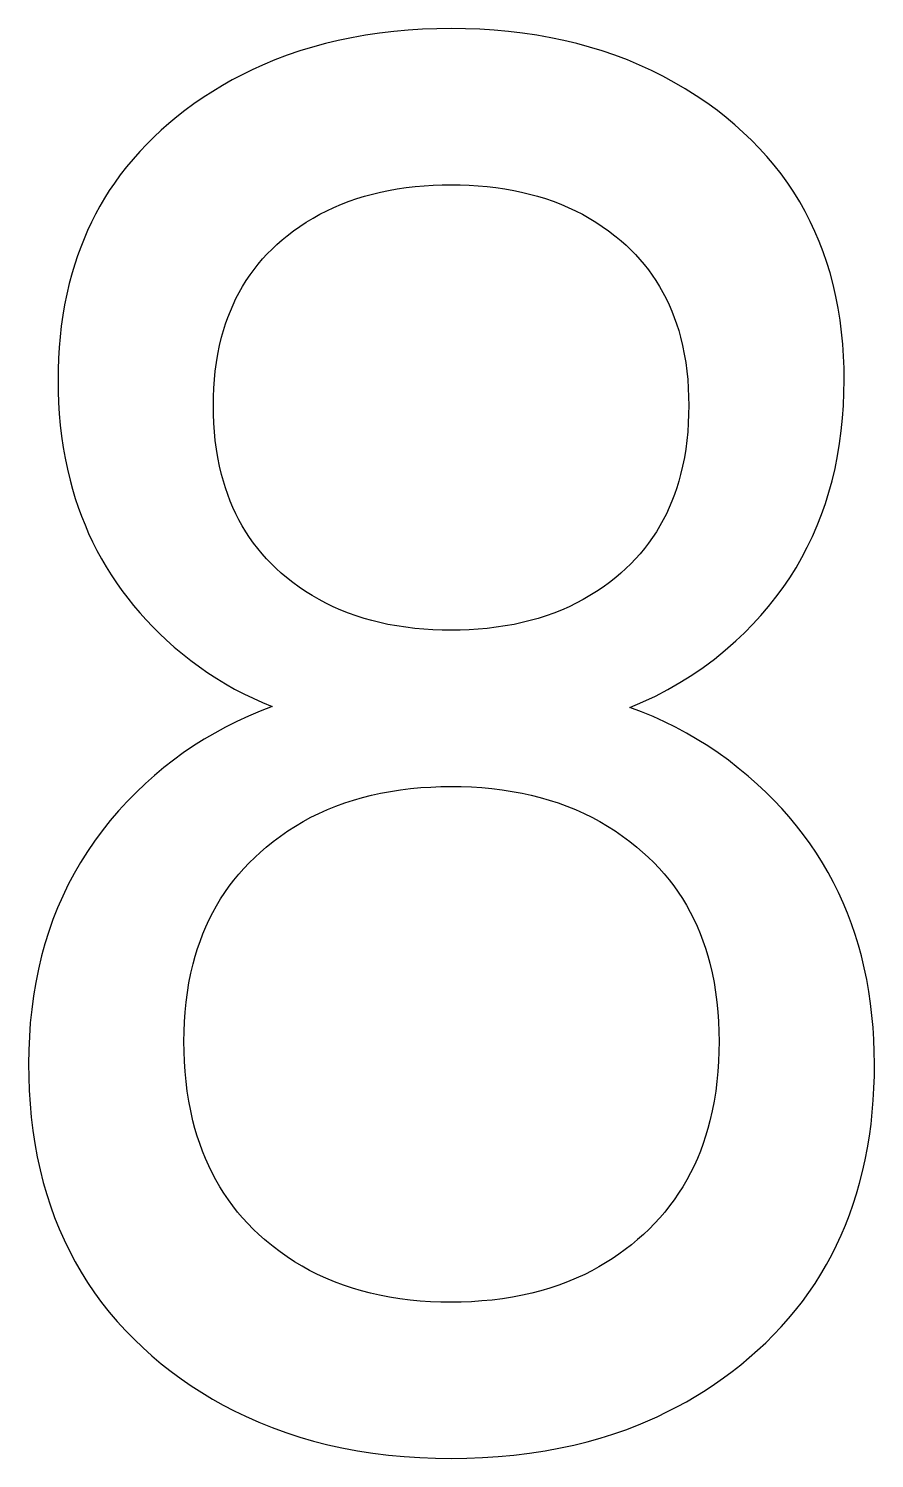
# Model space of a CAD drawing. Extents: x 10 to 952, y 6 to 232.
# Drawn here: x 709.942 to 710.705, y 149.426 to 150.715 of the extents above; entities that cross this region are included whole.
import ezdxf

# ---------------------------------------------------------------- set-up
doc = ezdxf.new("R2010")
doc.units = 0
doc.header["$LTSCALE"] = 5
doc.header["$MEASUREMENT"] = 0
doc.layers.get('0').update_dxf_attribs({"linetype": 'CONTINUOUS'})

msp = doc.modelspace()

# ---------------------------------------------------------------- linework, layer by layer
at = {"color": 7, "linetype": 'Continuous'}
for p, q in [((710.2215, 150.7042), (710.2099, 150.7014)), ((710.2333, 150.7066), (710.2215, 150.7042)), ((710.246, 150.7089), (710.2333, 150.7066)), ((710.2587, 150.7108), (710.246, 150.7089)), ((710.2716, 150.7123), (710.2587, 150.7108)), ((710.2844, 150.7134), (710.2716, 150.7123)), ((710.2973, 150.7142), (710.2844, 150.7134)), ((710.3103, 150.7147), (710.2973, 150.7142)), ((710.3232, 150.7149), (710.3103, 150.7147)), ((710.3361, 150.7147), (710.3232, 150.7149)), ((710.349, 150.7142), (710.3361, 150.7147)), ((710.3619, 150.7134), (710.349, 150.7142)), ((710.3748, 150.7123), (710.3619, 150.7134)), ((710.3876, 150.7108), (710.3748, 150.7123)), ((710.4004, 150.7089), (710.3876, 150.7108)), ((710.4131, 150.7066), (710.4004, 150.7089)), ((710.4248, 150.7042), (710.4131, 150.7066)), ((710.4365, 150.7014), (710.4248, 150.7042)), ((710.1755, 150.6908), (710.1643, 150.6866)), ((710.1868, 150.6947), (710.1755, 150.6908)), ((710.1983, 150.6982), (710.1868, 150.6947)), ((710.2099, 150.7014), (710.1983, 150.6982)), ((710.448, 150.6982), (710.4365, 150.7014)), ((710.4595, 150.6947), (710.448, 150.6982)), ((710.4708, 150.6908), (710.4595, 150.6947)), ((710.4821, 150.6866), (710.4708, 150.6908)), ((710.1533, 150.682), (710.144, 150.6778)), ((710.1643, 150.6866), (710.1533, 150.682)), ((710.4931, 150.682), (710.4821, 150.6866)), ((710.5037, 150.6772), (710.4931, 150.682)), ((710.1259, 150.6686), (710.117, 150.6635)), ((710.1349, 150.6733), (710.1259, 150.6686)), ((710.144, 150.6778), (710.1349, 150.6733)), ((710.5141, 150.672), (710.5037, 150.6772)), ((710.5243, 150.6664), (710.5141, 150.672)), ((710.5343, 150.6606), (710.5243, 150.6664)), ((710.0998, 150.6527), (710.0914, 150.647)), ((710.1083, 150.6583), (710.0998, 150.6527)), ((710.117, 150.6635), (710.1083, 150.6583)), ((710.5442, 150.6543), (710.5343, 150.6606)), ((710.5538, 150.6478), (710.5442, 150.6543)), ((710.0832, 150.6409), (710.076, 150.6353)), ((710.0914, 150.647), (710.0832, 150.6409)), ((710.5632, 150.6409), (710.5538, 150.6478)), ((710.5712, 150.6346), (710.5632, 150.6409)), ((710.0689, 150.6294), (710.062, 150.6234)), ((710.076, 150.6353), (710.0689, 150.6294)), ((710.579, 150.6281), (710.5712, 150.6346)), ((710.5866, 150.6213), (710.579, 150.6281)), ((710.0553, 150.6171), (710.0488, 150.6107)), ((710.062, 150.6234), (710.0553, 150.6171)), ((710.5939, 150.6143), (710.5866, 150.6213)), ((710.601, 150.607), (710.5939, 150.6143)), ((710.0425, 150.6041), (710.0365, 150.5972)), ((710.0488, 150.6107), (710.0425, 150.6041)), ((710.6079, 150.5995), (710.601, 150.607)), ((710.0306, 150.5902), (710.025, 150.583)), ((710.0365, 150.5972), (710.0306, 150.5902)), ((710.6145, 150.5918), (710.6079, 150.5995)), ((710.6207, 150.5838), (710.6145, 150.5918)), ((710.0197, 150.5756), (710.0151, 150.5688)), ((710.025, 150.583), (710.0197, 150.5756)), ((710.6267, 150.5756), (710.6207, 150.5838)), ((710.6322, 150.5673), (710.6267, 150.5756)), ((710.0151, 150.5688), (710.0108, 150.5619)), ((710.2382, 150.5616), (710.2452, 150.5637)), ((710.2452, 150.5637), (710.2523, 150.5657)), ((710.2523, 150.5657), (710.2595, 150.5674)), ((710.2595, 150.5674), (710.2667, 150.5689)), ((710.2667, 150.5689), (710.2747, 150.5703)), ((710.2747, 150.5703), (710.2827, 150.5715)), ((710.2827, 150.5715), (710.2908, 150.5724)), ((710.2908, 150.5724), (710.2989, 150.5731)), ((710.2989, 150.5731), (710.307, 150.5736)), ((710.307, 150.5736), (710.3151, 150.5739)), ((710.3151, 150.5739), (710.3232, 150.574)), ((710.3232, 150.574), (710.3313, 150.5739)), ((710.3313, 150.5739), (710.3394, 150.5736)), ((710.3394, 150.5736), (710.3475, 150.5731)), ((710.3475, 150.5731), (710.3556, 150.5724)), ((710.3556, 150.5724), (710.3636, 150.5715)), ((710.3636, 150.5715), (710.3716, 150.5703)), ((710.3716, 150.5703), (710.3796, 150.5689)), ((710.3796, 150.5689), (710.3868, 150.5674)), ((710.3868, 150.5674), (710.394, 150.5657)), ((710.394, 150.5657), (710.4011, 150.5637)), ((710.4011, 150.5637), (710.4082, 150.5616)), ((710.6374, 150.5587), (710.6322, 150.5673)), ((710.0067, 150.5548), (710.0028, 150.5476)), ((710.0108, 150.5619), (710.0067, 150.5548)), ((710.2049, 150.5475), (710.2112, 150.5507)), ((710.2112, 150.5507), (710.2175, 150.5537)), ((710.2175, 150.5537), (710.2243, 150.5565)), ((710.2243, 150.5565), (710.2312, 150.5592)), ((710.2312, 150.5592), (710.2382, 150.5616)), ((710.4082, 150.5616), (710.4152, 150.5592)), ((710.4152, 150.5592), (710.422, 150.5565)), ((710.422, 150.5565), (710.4288, 150.5537)), ((710.4288, 150.5537), (710.4352, 150.5507)), ((710.4352, 150.5507), (710.4415, 150.5475)), ((710.6423, 150.55), (710.6374, 150.5587)), ((710.6469, 150.5411), (710.6423, 150.55)), ((709.9991, 150.5403), (709.9956, 150.5329)), ((710.0028, 150.5476), (709.9991, 150.5403)), ((710.1811, 150.5325), (710.1869, 150.5366)), ((710.1869, 150.5366), (710.1927, 150.5404)), ((710.1927, 150.5404), (710.1988, 150.5441)), ((710.1988, 150.5441), (710.2049, 150.5475)), ((710.4415, 150.5475), (710.4476, 150.5441)), ((710.4476, 150.5441), (710.4536, 150.5404)), ((710.4536, 150.5404), (710.4595, 150.5366)), ((710.4595, 150.5366), (710.4652, 150.5325)), ((710.6511, 150.5321), (710.6469, 150.5411)), ((709.9924, 150.5254), (709.9893, 150.5178)), ((709.9956, 150.5329), (709.9924, 150.5254)), ((710.1662, 150.5203), (710.1708, 150.5243)), ((710.1708, 150.5243), (710.1755, 150.5282)), ((710.1755, 150.5282), (710.1811, 150.5325)), ((710.4652, 150.5325), (710.4708, 150.5282)), ((710.4708, 150.5282), (710.4719, 150.5273)), ((710.4719, 150.5273), (710.4765, 150.5235)), ((710.4765, 150.5235), (710.4809, 150.5195)), ((710.655, 150.5229), (710.6511, 150.5321)), ((709.9893, 150.5178), (709.9865, 150.5101)), ((710.1533, 150.5072), (710.1575, 150.5117)), ((710.1575, 150.5117), (710.1618, 150.5161)), ((710.1618, 150.5161), (710.1662, 150.5203)), ((710.4809, 150.5195), (710.4853, 150.5154)), ((710.4853, 150.5154), (710.4894, 150.5111)), ((710.4894, 150.5111), (710.4934, 150.5067)), ((710.6586, 150.5136), (710.655, 150.5229)), ((710.6619, 150.5041), (710.6586, 150.5136)), ((709.9839, 150.5024), (709.9816, 150.4946)), ((709.9865, 150.5101), (709.9839, 150.5024)), ((710.142, 150.4928), (710.1456, 150.4977)), ((710.1456, 150.4977), (710.1494, 150.5025)), ((710.1494, 150.5025), (710.1533, 150.5072)), ((710.4934, 150.5067), (710.4973, 150.5021)), ((710.4973, 150.5021), (710.501, 150.4975)), ((710.6648, 150.4946), (710.6619, 150.5041)), ((709.979, 150.4851), (709.9768, 150.4756)), ((709.9816, 150.4946), (709.979, 150.4851)), ((710.1353, 150.4825), (710.1385, 150.4877)), ((710.1385, 150.4877), (710.142, 150.4928)), ((710.501, 150.4975), (710.5045, 150.4927)), ((710.5045, 150.4927), (710.5078, 150.4877)), ((710.5078, 150.4877), (710.5111, 150.4825)), ((710.6676, 150.4841), (710.6648, 150.4946)), ((709.9768, 150.4756), (709.9748, 150.466)), ((710.1293, 150.4715), (710.1322, 150.4771)), ((710.1322, 150.4771), (710.1353, 150.4825)), ((710.5111, 150.4825), (710.5142, 150.4771)), ((710.5142, 150.4771), (710.517, 150.4715)), ((710.67, 150.4735), (710.6676, 150.4841)), ((710.6721, 150.4628), (710.67, 150.4735)), ((709.9748, 150.466), (709.9732, 150.4564)), ((710.1219, 150.4544), (710.1242, 150.4602)), ((710.1242, 150.4602), (710.1267, 150.4659)), ((710.1267, 150.4659), (710.1293, 150.4715)), ((710.517, 150.4715), (710.5197, 150.4659)), ((710.5197, 150.4659), (710.5222, 150.4602)), ((710.5222, 150.4602), (710.5244, 150.4544)), ((710.6738, 150.4521), (710.6721, 150.4628)), ((709.9718, 150.4467), (709.9707, 150.437)), ((709.9732, 150.4564), (709.9718, 150.4467)), ((710.118, 150.4426), (710.1199, 150.4486)), ((710.1199, 150.4486), (710.1219, 150.4544)), ((710.5244, 150.4544), (710.5265, 150.4486)), ((710.5265, 150.4486), (710.5284, 150.4426)), ((710.6752, 150.4413), (710.6738, 150.4521)), ((709.9707, 150.437), (709.9699, 150.4273)), ((710.1145, 150.4291), (710.1163, 150.4367)), ((710.1163, 150.4367), (710.118, 150.4426)), ((710.5284, 150.4426), (710.53, 150.4367)), ((710.53, 150.4367), (710.5319, 150.4291)), ((710.6762, 150.4305), (710.6752, 150.4413)), ((709.9699, 150.4273), (709.9693, 150.4175)), ((710.1117, 150.4138), (710.1129, 150.4215)), ((710.1129, 150.4215), (710.1145, 150.4291)), ((710.5319, 150.4291), (710.5334, 150.4215)), ((710.5334, 150.4215), (710.5347, 150.4138)), ((710.6769, 150.4197), (710.6762, 150.4305)), ((709.969, 150.4077), (709.9689, 150.3979)), ((709.9693, 150.4175), (709.969, 150.4077)), ((710.1106, 150.4061), (710.1117, 150.4138)), ((710.5347, 150.4138), (710.5357, 150.4061)), ((710.6774, 150.4088), (710.6769, 150.4197)), ((710.6775, 150.3979), (710.6774, 150.4088)), ((709.9689, 150.3979), (709.969, 150.3878)), ((710.1093, 150.3906), (710.1099, 150.3984)), ((710.1099, 150.3984), (710.1106, 150.4061)), ((710.5357, 150.4061), (710.5365, 150.3984)), ((710.5365, 150.3984), (710.537, 150.3906)), ((710.6773, 150.3865), (710.6775, 150.3979)), ((709.969, 150.3878), (709.9694, 150.3777)), ((710.1089, 150.375), (710.109, 150.3828)), ((710.109, 150.3828), (710.1093, 150.3906)), ((710.537, 150.3906), (710.5373, 150.3828)), ((710.5373, 150.3828), (710.5374, 150.375)), ((710.6769, 150.375), (710.6773, 150.3865)), ((709.9694, 150.3777), (709.97, 150.3676)), ((710.109, 150.3672), (710.1089, 150.375)), ((710.5374, 150.375), (710.5373, 150.3672)), ((710.6761, 150.3636), (710.6769, 150.375)), ((709.97, 150.3676), (709.9709, 150.3575)), ((709.9709, 150.3575), (709.9721, 150.3474)), ((710.1093, 150.3593), (710.109, 150.3672)), ((710.1098, 150.3515), (710.1093, 150.3593)), ((710.537, 150.3593), (710.5365, 150.3515)), ((710.5373, 150.3672), (710.537, 150.3593)), ((710.6749, 150.3522), (710.6761, 150.3636)), ((709.9721, 150.3474), (709.9735, 150.3374)), ((710.1106, 150.3437), (710.1098, 150.3515)), ((710.1116, 150.3359), (710.1106, 150.3437)), ((710.5358, 150.3437), (710.5347, 150.3359)), ((710.5365, 150.3515), (710.5358, 150.3437)), ((710.6734, 150.3409), (710.6749, 150.3522)), ((709.9735, 150.3374), (709.9753, 150.3275)), ((710.1129, 150.3282), (710.1116, 150.3359)), ((710.5347, 150.3359), (710.5335, 150.3282)), ((710.6716, 150.3296), (710.6734, 150.3409)), ((709.9753, 150.3275), (709.9773, 150.3176)), ((709.9773, 150.3176), (709.9797, 150.3077)), ((710.1144, 150.3205), (710.1129, 150.3282)), ((710.1162, 150.3128), (710.1144, 150.3205)), ((710.5319, 150.3205), (710.5301, 150.3128)), ((710.5335, 150.3282), (710.5319, 150.3205)), ((710.6667, 150.3073), (710.6693, 150.3184)), ((710.6693, 150.3184), (710.6716, 150.3296)), ((709.9797, 150.3077), (709.9819, 150.2996)), ((710.1179, 150.3068), (710.1162, 150.3128)), ((710.1197, 150.3008), (710.1179, 150.3068)), ((710.5285, 150.3068), (710.5266, 150.3008)), ((710.5301, 150.3128), (710.5285, 150.3068)), ((710.6638, 150.297), (710.6667, 150.3073)), ((709.9819, 150.2996), (709.9844, 150.2914)), ((709.9844, 150.2914), (709.9871, 150.2834)), ((710.1218, 150.2949), (710.1197, 150.3008)), ((710.124, 150.289), (710.1218, 150.2949)), ((710.5246, 150.2949), (710.5223, 150.289)), ((710.5266, 150.3008), (710.5246, 150.2949)), ((710.6606, 150.2869), (710.6638, 150.297)), ((709.9871, 150.2834), (709.99, 150.2754)), ((710.1265, 150.2833), (710.124, 150.289)), ((710.1291, 150.2776), (710.1265, 150.2833)), ((710.5199, 150.2833), (710.5173, 150.2776)), ((710.5223, 150.289), (710.5199, 150.2833)), ((710.6571, 150.2768), (710.6606, 150.2869)), ((709.99, 150.2754), (709.9932, 150.2675)), ((709.9932, 150.2675), (709.9965, 150.2597)), ((710.1319, 150.272), (710.1291, 150.2776)), ((710.135, 150.2665), (710.1319, 150.272)), ((710.1382, 150.2612), (710.135, 150.2665)), ((710.5114, 150.2665), (710.5082, 150.2612)), ((710.5144, 150.272), (710.5114, 150.2665)), ((710.5173, 150.2776), (710.5144, 150.272)), ((710.6489, 150.2571), (710.6532, 150.2669)), ((710.6532, 150.2669), (710.6571, 150.2768)), ((709.9965, 150.2597), (710.0001, 150.2521)), ((710.1416, 150.2561), (710.1382, 150.2612)), ((710.1451, 150.2511), (710.1416, 150.2561)), ((710.5048, 150.2561), (710.5012, 150.2511)), ((710.5082, 150.2612), (710.5048, 150.2561)), ((710.6443, 150.2475), (710.6489, 150.2571)), ((710.0001, 150.2521), (710.0039, 150.2445)), ((710.0039, 150.2445), (710.008, 150.237)), ((710.1489, 150.2462), (710.1451, 150.2511)), ((710.1528, 150.2415), (710.1489, 150.2462)), ((710.1569, 150.2369), (710.1528, 150.2415)), ((710.4935, 150.2415), (710.4894, 150.2369)), ((710.4975, 150.2462), (710.4935, 150.2415)), ((710.5012, 150.2511), (710.4975, 150.2462)), ((710.6394, 150.2381), (710.6443, 150.2475)), ((710.008, 150.237), (710.0123, 150.2297)), ((710.0123, 150.2297), (710.0168, 150.2224)), ((710.1612, 150.2325), (710.1569, 150.2369)), ((710.1656, 150.2282), (710.1612, 150.2325)), ((710.1701, 150.2241), (710.1656, 150.2282)), ((710.4808, 150.2282), (710.4762, 150.2241)), ((710.4852, 150.2325), (710.4808, 150.2282)), ((710.4894, 150.2369), (710.4852, 150.2325)), ((710.6284, 150.2198), (710.6341, 150.2289)), ((710.6341, 150.2289), (710.6394, 150.2381)), ((710.0168, 150.2224), (710.0215, 150.2153)), ((710.0215, 150.2153), (710.0265, 150.2083)), ((710.1748, 150.2201), (710.1701, 150.2241)), ((710.1804, 150.2157), (710.1748, 150.2201)), ((710.1861, 150.2115), (710.1804, 150.2157)), ((710.466, 150.2157), (710.4603, 150.2115)), ((710.4716, 150.2201), (710.466, 150.2157)), ((710.4762, 150.2241), (710.4716, 150.2201)), ((710.6224, 150.211), (710.6284, 150.2198)), ((710.0265, 150.2083), (710.0317, 150.2015)), ((710.0317, 150.2015), (710.037, 150.1948)), ((710.192, 150.2075), (710.1861, 150.2115)), ((710.198, 150.2037), (710.192, 150.2075)), ((710.2042, 150.2001), (710.198, 150.2037)), ((710.4483, 150.2037), (710.4422, 150.2001)), ((710.4544, 150.2075), (710.4483, 150.2037)), ((710.4603, 150.2115), (710.4544, 150.2075)), ((710.6093, 150.1939), (710.616, 150.2023)), ((710.616, 150.2023), (710.6224, 150.211)), ((710.037, 150.1948), (710.0426, 150.1883)), ((710.0426, 150.1883), (710.0483, 150.1819)), ((710.2104, 150.1968), (710.2042, 150.2001)), ((710.2168, 150.1937), (710.2104, 150.1968)), ((710.2237, 150.1907), (710.2168, 150.1937)), ((710.2306, 150.188), (710.2237, 150.1907)), ((710.4227, 150.1907), (710.4158, 150.188)), ((710.4295, 150.1937), (710.4227, 150.1907)), ((710.4359, 150.1968), (710.4295, 150.1937)), ((710.4422, 150.2001), (710.4359, 150.1968)), ((710.6024, 150.1858), (710.6093, 150.1939)), ((710.0483, 150.1819), (710.0542, 150.1757)), ((710.0542, 150.1757), (710.0603, 150.1696)), ((710.2376, 150.1855), (710.2306, 150.188)), ((710.2447, 150.1832), (710.2376, 150.1855)), ((710.2518, 150.1812), (710.2447, 150.1832)), ((710.259, 150.1794), (710.2518, 150.1812)), ((710.2663, 150.1778), (710.259, 150.1794)), ((710.2744, 150.1764), (710.2663, 150.1778)), ((710.2824, 150.1752), (710.2744, 150.1764)), ((710.372, 150.1764), (710.3639, 150.1752)), ((710.38, 150.1778), (710.372, 150.1764)), ((710.3873, 150.1794), (710.38, 150.1778)), ((710.3945, 150.1812), (710.3873, 150.1794)), ((710.4017, 150.1832), (710.3945, 150.1812)), ((710.4088, 150.1855), (710.4017, 150.1832)), ((710.4158, 150.188), (710.4088, 150.1855)), ((710.5876, 150.1702), (710.5951, 150.1779)), ((710.5951, 150.1779), (710.6024, 150.1858)), ((710.0603, 150.1696), (710.0665, 150.1638)), ((710.0665, 150.1638), (710.0737, 150.1574)), ((710.2905, 150.1742), (710.2824, 150.1752)), ((710.2987, 150.1735), (710.2905, 150.1742)), ((710.3068, 150.173), (710.2987, 150.1735)), ((710.315, 150.1727), (710.3068, 150.173)), ((710.3232, 150.1726), (710.315, 150.1727)), ((710.3314, 150.1727), (710.3232, 150.1726)), ((710.3395, 150.173), (710.3314, 150.1727)), ((710.3477, 150.1735), (710.3395, 150.173)), ((710.3558, 150.1742), (710.3477, 150.1735)), ((710.3639, 150.1752), (710.3558, 150.1742)), ((710.5703, 150.1545), (710.5798, 150.1629)), ((710.5798, 150.1629), (710.5876, 150.1702)), ((710.0737, 150.1574), (710.081, 150.1512)), ((710.081, 150.1512), (710.0886, 150.1452)), ((710.5605, 150.1466), (710.5703, 150.1545)), ((710.0886, 150.1452), (710.0963, 150.1395)), ((710.0963, 150.1395), (710.104, 150.1341)), ((710.5401, 150.1319), (710.5504, 150.139)), ((710.5504, 150.139), (710.5605, 150.1466)), ((710.104, 150.1341), (710.1119, 150.129)), ((710.1119, 150.129), (710.1199, 150.1242)), ((710.1199, 150.1242), (710.1281, 150.1195)), ((710.5186, 150.1191), (710.5295, 150.1253)), ((710.5295, 150.1253), (710.5401, 150.1319)), ((710.1281, 150.1195), (710.1364, 150.1152)), ((710.1364, 150.1152), (710.1448, 150.1112)), ((710.1448, 150.1112), (710.1533, 150.1074)), ((710.496, 150.1079), (710.5074, 150.1132)), ((710.5074, 150.1132), (710.5186, 150.1191)), ((710.1512, 150.0997), (710.1406, 150.0952)), ((710.1619, 150.1039), (710.1512, 150.0997)), ((710.1533, 150.1074), (710.1619, 150.1039)), ((710.4844, 150.103), (710.496, 150.1079)), ((710.4949, 150.0991), (710.4844, 150.103)), ((710.5053, 150.0948), (710.4949, 150.0991)), ((710.1199, 150.0852), (710.1101, 150.0799)), ((710.1302, 150.0904), (710.1199, 150.0852)), ((710.1406, 150.0952), (710.1302, 150.0904)), ((710.5155, 150.0901), (710.5053, 150.0948)), ((710.5255, 150.0851), (710.5155, 150.0901)), ((710.5354, 150.0798), (710.5255, 150.0851)), ((710.1005, 150.0742), (710.0911, 150.0683)), ((710.1101, 150.0799), (710.1005, 150.0742)), ((710.5451, 150.0741), (710.5354, 150.0798)), ((710.5546, 150.0682), (710.5451, 150.0741)), ((710.0818, 150.062), (710.0729, 150.0555)), ((710.0911, 150.0683), (710.0818, 150.062)), ((710.5639, 150.0619), (710.5546, 150.0682)), ((710.5731, 150.0553), (710.5639, 150.0619)), ((710.0643, 150.0488), (710.0558, 150.0417)), ((710.0729, 150.0555), (710.0643, 150.0488)), ((710.5821, 150.0483), (710.5731, 150.0553)), ((710.591, 150.041), (710.5821, 150.0483)), ((710.0476, 150.0343), (710.0392, 150.0264)), ((710.0558, 150.0417), (710.0476, 150.0343)), ((710.5995, 150.0335), (710.591, 150.041)), ((710.0392, 150.0264), (710.0312, 150.0181)), ((710.2353, 150.0195), (710.2433, 150.0218)), ((710.2433, 150.0218), (710.2514, 150.0238)), ((710.2514, 150.0238), (710.2596, 150.0256)), ((710.2596, 150.0256), (710.2686, 150.0273)), ((710.2686, 150.0273), (710.2776, 150.0287)), ((710.2776, 150.0287), (710.2867, 150.0298)), ((710.2867, 150.0298), (710.2958, 150.0307)), ((710.2958, 150.0307), (710.3049, 150.0312)), ((710.3049, 150.0312), (710.314, 150.0316)), ((710.314, 150.0316), (710.3232, 150.0317)), ((710.3232, 150.0317), (710.3324, 150.0316)), ((710.3324, 150.0316), (710.3416, 150.0313)), ((710.3416, 150.0313), (710.3508, 150.0307)), ((710.3508, 150.0307), (710.3599, 150.0298)), ((710.3599, 150.0298), (710.3691, 150.0287)), ((710.3691, 150.0287), (710.3781, 150.0273)), ((710.3781, 150.0273), (710.3872, 150.0256)), ((710.3872, 150.0256), (710.3954, 150.0238)), ((710.3954, 150.0238), (710.4036, 150.0218)), ((710.4036, 150.0218), (710.4116, 150.0195)), ((710.607, 150.0265), (710.5995, 150.0335)), ((710.6142, 150.0193), (710.607, 150.0265)), ((710.0233, 150.0096), (710.0158, 150.0009)), ((710.0312, 150.0181), (710.0233, 150.0096)), ((710.2041, 150.0074), (710.2117, 150.0109)), ((710.2117, 150.0109), (710.2194, 150.014)), ((710.2194, 150.014), (710.2273, 150.0169)), ((710.2273, 150.0169), (710.2353, 150.0195)), ((710.4116, 150.0195), (710.4196, 150.0169)), ((710.4196, 150.0169), (710.4275, 150.014)), ((710.4275, 150.014), (710.4353, 150.0109)), ((710.4353, 150.0109), (710.443, 150.0074)), ((710.6212, 150.0118), (710.6142, 150.0193)), ((710.628, 150.0042), (710.6212, 150.0118)), ((710.0158, 150.0009), (710.0086, 149.9918)), ((710.176, 149.9916), (710.1828, 149.996)), ((710.1828, 149.996), (710.1897, 150)), ((710.1897, 150), (710.1968, 150.0039)), ((710.1968, 150.0039), (710.2041, 150.0074)), ((710.443, 150.0074), (710.4502, 150.0039)), ((710.4502, 150.0039), (710.4573, 150)), ((710.4573, 150), (710.4643, 149.996)), ((710.4643, 149.996), (710.4711, 149.9916)), ((710.6345, 149.9963), (710.628, 150.0042)), ((710.6408, 149.9882), (710.6345, 149.9963)), ((710.0018, 149.9825), (709.9953, 149.973)), ((710.0086, 149.9918), (710.0018, 149.9825)), ((710.1566, 149.9771), (710.1629, 149.9822)), ((710.1629, 149.9822), (710.1694, 149.987)), ((710.1694, 149.987), (710.176, 149.9916)), ((710.4711, 149.9916), (710.4777, 149.987)), ((710.4777, 149.987), (710.4842, 149.9822)), ((710.4842, 149.9822), (710.4905, 149.9771)), ((710.6468, 149.98), (710.6408, 149.9882)), ((709.9953, 149.973), (709.9891, 149.9632)), ((710.1462, 149.9678), (710.1514, 149.9726)), ((710.1514, 149.9726), (710.1566, 149.9771)), ((710.4905, 149.9771), (710.4958, 149.9726)), ((710.4958, 149.9726), (710.5009, 149.9679)), ((710.6525, 149.9715), (710.6468, 149.98)), ((710.658, 149.9628), (710.6525, 149.9715)), ((709.9891, 149.9632), (709.9834, 149.9533)), ((710.1319, 149.9527), (710.1365, 149.9579)), ((710.1365, 149.9579), (710.1413, 149.9629)), ((710.1413, 149.9629), (710.1462, 149.9678)), ((710.5009, 149.9679), (710.5058, 149.9631)), ((710.5058, 149.9631), (710.5106, 149.958)), ((710.5106, 149.958), (710.5152, 149.9529)), ((710.6631, 149.9541), (710.658, 149.9628)), ((709.9834, 149.9533), (709.9781, 149.9432)), ((710.1232, 149.9418), (710.1275, 149.9473)), ((710.1275, 149.9473), (710.1319, 149.9527)), ((710.5152, 149.9529), (710.5197, 149.9475)), ((710.5197, 149.9475), (710.5239, 149.9421)), ((710.6679, 149.9451), (710.6631, 149.9541)), ((710.6724, 149.936), (710.6679, 149.9451)), ((709.9731, 149.9329), (709.9685, 149.9224)), ((709.9781, 149.9432), (709.9731, 149.9329)), ((710.1154, 149.9303), (710.1192, 149.9361)), ((710.1192, 149.9361), (710.1232, 149.9418)), ((710.5239, 149.9421), (710.5279, 149.9364)), ((710.5279, 149.9364), (710.5317, 149.9307)), ((710.5317, 149.9307), (710.5354, 149.9246)), ((710.6766, 149.9268), (710.6724, 149.936)), ((709.9685, 149.9224), (709.9643, 149.9117)), ((710.1051, 149.9117), (710.1083, 149.918)), ((710.1083, 149.918), (710.1118, 149.9242)), ((710.1118, 149.9242), (710.1154, 149.9303)), ((710.5354, 149.9246), (710.5388, 149.9184)), ((710.5388, 149.9184), (710.542, 149.9121)), ((710.6805, 149.9174), (710.6766, 149.9268)), ((709.9643, 149.9117), (709.9605, 149.9009)), ((710.0994, 149.8988), (710.1022, 149.9053)), ((710.1022, 149.9053), (710.1051, 149.9117)), ((710.542, 149.9121), (710.545, 149.9057)), ((710.545, 149.9057), (710.5477, 149.8992)), ((710.6841, 149.908), (710.6805, 149.9174)), ((710.6874, 149.8984), (710.6841, 149.908)), ((709.9605, 149.9009), (709.9571, 149.89)), ((710.0946, 149.8855), (710.0969, 149.8921)), ((710.0969, 149.8921), (710.0994, 149.8988)), ((710.5477, 149.8992), (710.5502, 149.8926)), ((710.5502, 149.8926), (710.5525, 149.8859)), ((710.6904, 149.8887), (710.6874, 149.8984)), ((709.954, 149.879), (709.9512, 149.8671)), ((709.9571, 149.89), (709.954, 149.879)), ((710.0925, 149.8787), (710.0946, 149.8855)), ((710.5525, 149.8859), (710.5546, 149.8791)), ((710.5546, 149.8791), (710.5565, 149.8723)), ((710.6931, 149.8789), (710.6904, 149.8887)), ((710.6956, 149.8683), (710.6931, 149.8789)), ((709.9512, 149.8671), (709.9488, 149.855)), ((710.0886, 149.8633), (710.0907, 149.8719)), ((710.0907, 149.8719), (710.0925, 149.8787)), ((710.5565, 149.8723), (710.5585, 149.8636)), ((710.6978, 149.8576), (710.6956, 149.8683)), ((709.9488, 149.855), (709.9468, 149.8429)), ((710.0855, 149.8459), (710.0869, 149.8546)), ((710.0869, 149.8546), (710.0886, 149.8633)), ((710.5585, 149.8636), (710.5602, 149.8549)), ((710.5602, 149.8549), (710.5616, 149.8462)), ((710.6997, 149.8469), (710.6978, 149.8576)), ((709.9468, 149.8429), (709.9452, 149.8308)), ((710.0844, 149.8372), (710.0855, 149.8459)), ((710.5616, 149.8462), (710.5628, 149.8374)), ((710.7013, 149.8361), (710.6997, 149.8469)), ((709.9452, 149.8308), (709.9439, 149.8185)), ((710.0829, 149.8196), (710.0835, 149.8284)), ((710.0835, 149.8284), (710.0844, 149.8372)), ((710.5628, 149.8374), (710.5636, 149.8285)), ((710.5636, 149.8285), (710.5642, 149.8197)), ((710.7025, 149.8253), (710.7013, 149.8361)), ((709.9439, 149.8185), (709.9431, 149.8063)), ((710.0825, 149.8108), (710.0829, 149.8196)), ((710.5642, 149.8197), (710.5646, 149.8108)), ((710.7035, 149.8144), (710.7025, 149.8253)), ((709.9431, 149.8063), (709.9425, 149.794)), ((710.0824, 149.8019), (710.0825, 149.8108)), ((710.0825, 149.7929), (710.0824, 149.8019)), ((710.5646, 149.8108), (710.5647, 149.8019)), ((710.5647, 149.8019), (710.5646, 149.7929)), ((710.7042, 149.8035), (710.7035, 149.8144)), ((710.7046, 149.7926), (710.7042, 149.8035)), ((709.9425, 149.794), (709.9424, 149.7817)), ((710.0828, 149.7839), (710.0825, 149.7929)), ((710.5646, 149.7929), (710.5643, 149.7839)), ((710.7048, 149.7817), (710.7046, 149.7926)), ((709.9424, 149.7817), (709.9425, 149.7696)), ((710.0834, 149.7749), (710.0828, 149.7839)), ((710.5643, 149.7839), (710.5637, 149.7749)), ((710.7047, 149.7708), (710.7048, 149.7817)), ((709.9425, 149.7696), (709.9429, 149.7576)), ((710.0843, 149.7659), (710.0834, 149.7749)), ((710.0854, 149.757), (710.0843, 149.7659)), ((710.5628, 149.7659), (710.5617, 149.757)), ((710.5637, 149.7749), (710.5628, 149.7659)), ((710.7043, 149.7599), (710.7047, 149.7708)), ((709.9429, 149.7576), (709.9437, 149.7456)), ((710.0868, 149.7481), (710.0854, 149.757)), ((710.5617, 149.757), (710.5603, 149.7481)), ((710.7037, 149.749), (710.7043, 149.7599)), ((709.9437, 149.7456), (709.9447, 149.7336)), ((710.0885, 149.7392), (710.0868, 149.7481)), ((710.0905, 149.7304), (710.0885, 149.7392)), ((710.5586, 149.7392), (710.5565, 149.7304)), ((710.5603, 149.7481), (710.5586, 149.7392)), ((710.7017, 149.7274), (710.7028, 149.7382)), ((710.7028, 149.7382), (710.7037, 149.749)), ((709.9447, 149.7336), (709.9462, 149.7217)), ((710.0923, 149.7235), (710.0905, 149.7304)), ((710.5565, 149.7304), (710.5547, 149.7235)), ((710.7002, 149.7166), (710.7017, 149.7274)), ((709.9462, 149.7217), (709.948, 149.7098)), ((710.0944, 149.7166), (710.0923, 149.7235)), ((710.0966, 149.7098), (710.0944, 149.7166)), ((710.5526, 149.7166), (710.5504, 149.7098)), ((710.5547, 149.7235), (710.5526, 149.7166)), ((710.6985, 149.7059), (710.7002, 149.7166)), ((709.948, 149.7098), (709.9501, 149.698)), ((710.0991, 149.7031), (710.0966, 149.7098)), ((710.1017, 149.6964), (710.0991, 149.7031)), ((710.5479, 149.703), (710.5452, 149.6964)), ((710.5504, 149.7098), (710.5479, 149.703)), ((710.6964, 149.6952), (710.6985, 149.7059)), ((709.9501, 149.698), (709.9527, 149.6862)), ((709.9527, 149.6862), (709.9556, 149.6746)), ((710.1047, 149.6898), (710.1017, 149.6964)), ((710.1078, 149.6834), (710.1047, 149.6898)), ((710.5422, 149.6898), (710.5391, 149.6834)), ((710.5452, 149.6964), (710.5422, 149.6898)), ((710.6941, 149.6846), (710.6964, 149.6952)), ((709.9556, 149.6746), (709.9587, 149.664)), ((710.1111, 149.6771), (710.1078, 149.6834)), ((710.1147, 149.6709), (710.1111, 149.6771)), ((710.5357, 149.677), (710.5321, 149.6709)), ((710.5391, 149.6834), (710.5357, 149.677)), ((710.6886, 149.6645), (710.6914, 149.6741)), ((710.6914, 149.6741), (710.6941, 149.6846)), ((709.9587, 149.664), (709.9621, 149.6536)), ((710.1184, 149.665), (710.1147, 149.6709)), ((710.1224, 149.6592), (710.1184, 149.665)), ((710.5283, 149.665), (710.5243, 149.6592)), ((710.5321, 149.6709), (710.5283, 149.665)), ((710.6856, 149.6551), (710.6886, 149.6645)), ((709.9621, 149.6536), (709.9658, 149.6432)), ((710.1265, 149.6536), (710.1224, 149.6592)), ((710.1308, 149.6481), (710.1265, 149.6536)), ((710.1353, 149.6428), (710.1308, 149.6481)), ((710.5158, 149.6481), (710.5112, 149.6428)), ((710.5202, 149.6536), (710.5158, 149.6481)), ((710.5243, 149.6592), (710.5202, 149.6536)), ((710.6823, 149.6457), (710.6856, 149.6551)), ((709.9658, 149.6432), (709.9699, 149.633)), ((710.14, 149.6377), (710.1353, 149.6428)), ((710.1449, 149.6327), (710.14, 149.6377)), ((710.5065, 149.6377), (710.5016, 149.6327)), ((710.5112, 149.6428), (710.5065, 149.6377)), ((710.6748, 149.6273), (710.6787, 149.6364)), ((710.6787, 149.6364), (710.6823, 149.6457)), ((709.9699, 149.633), (709.9743, 149.6229)), ((709.9743, 149.6229), (709.9791, 149.613)), ((710.1499, 149.6279), (710.1449, 149.6327)), ((710.1551, 149.6232), (710.1499, 149.6279)), ((710.1567, 149.6219), (710.1551, 149.6232)), ((710.1628, 149.6169), (710.1567, 149.6219)), ((710.4913, 149.6232), (710.4858, 149.6186)), ((710.4965, 149.6279), (710.4913, 149.6232)), ((710.5016, 149.6327), (710.4965, 149.6279)), ((710.6707, 149.6183), (710.6748, 149.6273)), ((709.9791, 149.613), (709.9842, 149.6033)), ((710.169, 149.6121), (710.1628, 149.6169)), ((710.1755, 149.6076), (710.169, 149.6121)), ((710.4744, 149.61), (710.4685, 149.606)), ((710.4801, 149.6142), (710.4744, 149.61)), ((710.4858, 149.6186), (710.4801, 149.6142)), ((710.6615, 149.6007), (710.6663, 149.6094)), ((710.6663, 149.6094), (710.6707, 149.6183)), ((709.9842, 149.6033), (709.9897, 149.5938)), ((710.1821, 149.6033), (710.1755, 149.6076)), ((710.1888, 149.5993), (710.1821, 149.6033)), ((710.1957, 149.5955), (710.1888, 149.5993)), ((710.2027, 149.5919), (710.1957, 149.5955)), ((710.4563, 149.5986), (710.45, 149.5951)), ((710.4624, 149.6022), (710.4563, 149.5986)), ((710.4685, 149.606), (710.4624, 149.6022)), ((710.6565, 149.5921), (710.6615, 149.6007)), ((709.9897, 149.5938), (709.9955, 149.5845)), ((709.9955, 149.5845), (710.0017, 149.5754)), ((710.2104, 149.5884), (710.2027, 149.5919)), ((710.2182, 149.5851), (710.2104, 149.5884)), ((710.2261, 149.5822), (710.2182, 149.5851)), ((710.4281, 149.5851), (710.4202, 149.5822)), ((710.436, 149.5884), (710.4281, 149.5851)), ((710.4436, 149.5919), (710.436, 149.5884)), ((710.45, 149.5951), (710.4436, 149.5919)), ((710.6457, 149.5755), (710.6513, 149.5837)), ((710.6513, 149.5837), (710.6565, 149.5921)), ((710.0017, 149.5754), (710.0082, 149.5665)), ((710.2342, 149.5795), (710.2261, 149.5822)), ((710.2423, 149.5771), (710.2342, 149.5795)), ((710.2505, 149.575), (710.2423, 149.5771)), ((710.2587, 149.5731), (710.2505, 149.575)), ((710.2678, 149.5714), (710.2587, 149.5731)), ((710.277, 149.57), (710.2678, 149.5714)), ((710.2862, 149.5688), (710.277, 149.57)), ((710.3694, 149.57), (710.3602, 149.5688)), ((710.3785, 149.5714), (710.3694, 149.57)), ((710.3876, 149.5731), (710.3785, 149.5714)), ((710.3959, 149.575), (710.3876, 149.5731)), ((710.4041, 149.5771), (710.3959, 149.575)), ((710.4122, 149.5795), (710.4041, 149.5771)), ((710.4202, 149.5822), (710.4122, 149.5795)), ((710.6398, 149.5675), (710.6457, 149.5755)), ((710.0082, 149.5665), (710.0151, 149.5579)), ((710.0151, 149.5579), (710.0222, 149.5495)), ((710.2954, 149.5679), (710.2862, 149.5688)), ((710.3046, 149.5673), (710.2954, 149.5679)), ((710.3139, 149.567), (710.3046, 149.5673)), ((710.3232, 149.5669), (710.3139, 149.567)), ((710.3324, 149.567), (710.3232, 149.5669)), ((710.3417, 149.5673), (710.3324, 149.567)), ((710.351, 149.568), (710.3417, 149.5673)), ((710.3602, 149.5688), (710.351, 149.568)), ((710.6273, 149.552), (710.6337, 149.5596)), ((710.6337, 149.5596), (710.6398, 149.5675)), ((710.0222, 149.5495), (710.0297, 149.5414)), ((710.6138, 149.5373), (710.6207, 149.5446)), ((710.6207, 149.5446), (710.6273, 149.552)), ((710.0297, 149.5414), (710.0374, 149.5335)), ((710.0374, 149.5335), (710.0453, 149.5259)), ((710.6068, 149.5303), (710.6138, 149.5373)), ((710.0453, 149.5259), (710.0535, 149.5185)), ((710.0535, 149.5185), (710.062, 149.5114)), ((710.592, 149.5169), (710.5995, 149.5235)), ((710.5995, 149.5235), (710.6068, 149.5303)), ((710.062, 149.5114), (710.0708, 149.5045)), ((710.5766, 149.5044), (710.5844, 149.5105)), ((710.5844, 149.5105), (710.592, 149.5169)), ((710.0708, 149.5045), (710.0798, 149.4978)), ((710.0798, 149.4978), (710.089, 149.4914)), ((710.5523, 149.4873), (710.5605, 149.4928)), ((710.5605, 149.4928), (710.5686, 149.4985)), ((710.5686, 149.4985), (710.5766, 149.5044)), ((710.089, 149.4914), (710.0984, 149.4853)), ((710.0984, 149.4853), (710.108, 149.4795)), ((710.108, 149.4795), (710.1178, 149.474)), ((710.5353, 149.4771), (710.5439, 149.4821)), ((710.5439, 149.4821), (710.5523, 149.4873)), ((710.1178, 149.474), (710.1277, 149.4689)), ((710.1277, 149.4689), (710.1378, 149.464)), ((710.5089, 149.4636), (710.5178, 149.4679)), ((710.5178, 149.4679), (710.5266, 149.4724)), ((710.5266, 149.4724), (710.5353, 149.4771)), ((710.1378, 149.464), (710.1498, 149.4587)), ((710.1498, 149.4587), (710.1619, 149.4538)), ((710.1619, 149.4538), (710.1742, 149.4493)), ((710.4807, 149.4519), (710.4921, 149.4563)), ((710.4921, 149.4563), (710.5089, 149.4636)), ((710.1742, 149.4493), (710.1867, 149.4452)), ((710.1867, 149.4452), (710.1993, 149.4416)), ((710.1993, 149.4416), (710.212, 149.4383)), ((710.4338, 149.438), (710.4457, 149.441)), ((710.4457, 149.441), (710.4575, 149.4443)), ((710.4575, 149.4443), (710.4691, 149.4479)), ((710.4691, 149.4479), (710.4807, 149.4519)), ((710.212, 149.4383), (710.2248, 149.4355)), ((710.2248, 149.4355), (710.2387, 149.4329)), ((710.2387, 149.4329), (710.2527, 149.4307)), ((710.2527, 149.4307), (710.2667, 149.429)), ((710.2667, 149.429), (710.2808, 149.4277)), ((710.3657, 149.4276), (710.3798, 149.4289)), ((710.3798, 149.4289), (710.3939, 149.4307)), ((710.3939, 149.4307), (710.4079, 149.4328)), ((710.4079, 149.4328), (710.4219, 149.4354)), ((710.4219, 149.4354), (710.4338, 149.438)), ((710.2808, 149.4277), (710.2949, 149.4267)), ((710.2949, 149.4267), (710.309, 149.4262)), ((710.309, 149.4262), (710.3232, 149.426)), ((710.3232, 149.426), (710.3374, 149.4262)), ((710.3374, 149.4262), (710.3515, 149.4267)), ((710.3515, 149.4267), (710.3657, 149.4276))]:
    msp.add_line(p, q, dxfattribs=at)

doc.saveas('drawing.dxf')
